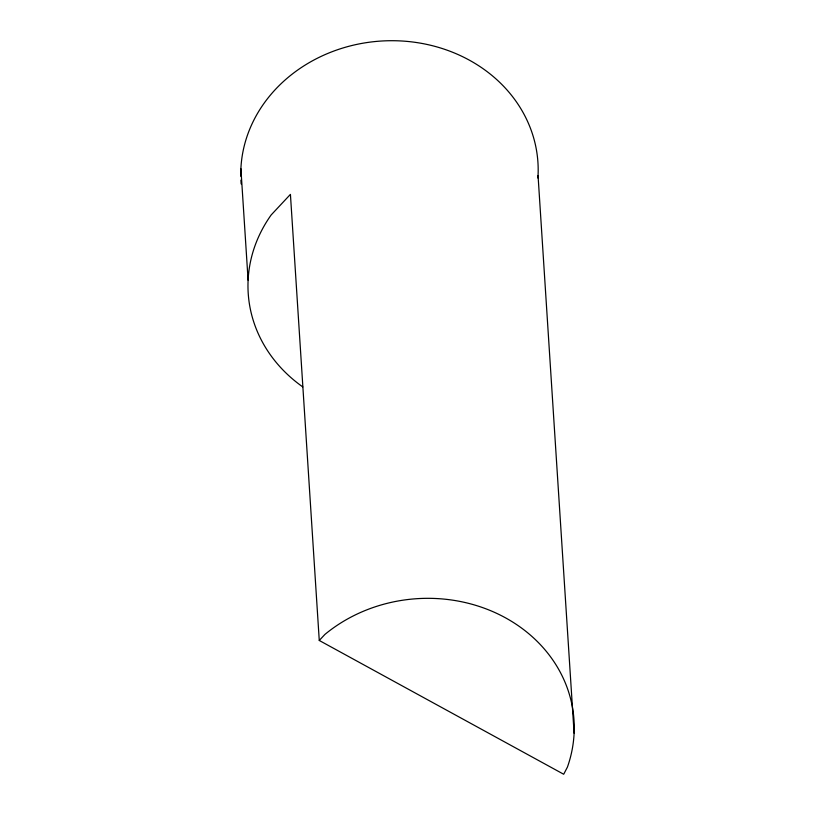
<?xml version="1.0" encoding="UTF-8"?>
<svg xmlns="http://www.w3.org/2000/svg" width="815" height="815" viewBox="0 0 815 815"><rect width="100%" height="100%" fill="white"/><g stroke="black" fill="none" stroke-linecap="round" stroke-linejoin="round"><path stroke-width="1.22" d="M319.266 640.468L324.93 634.406A148.778 131.368 -3.7 0 1 505.28 617.709A148.778 131.368 -3.7 0 1 567.413 767.129L563.695 774.25L319.266 640.468L290.425 194.367L271.161 214.966A148.778 131.368 -3.7 0 0 302.793 386.921M538.053 175.612L574.106 733.235M240.894 168.685L248.106 280.207M240.771 176.285A148.778 131.368 -3.7 0 1 392.861 40.709A148.778 131.368 -3.7 0 1 537.91 178.047M241.159 183.946A148.778 131.368 -3.7 0 1 240.904 180.115"/></g></svg>
